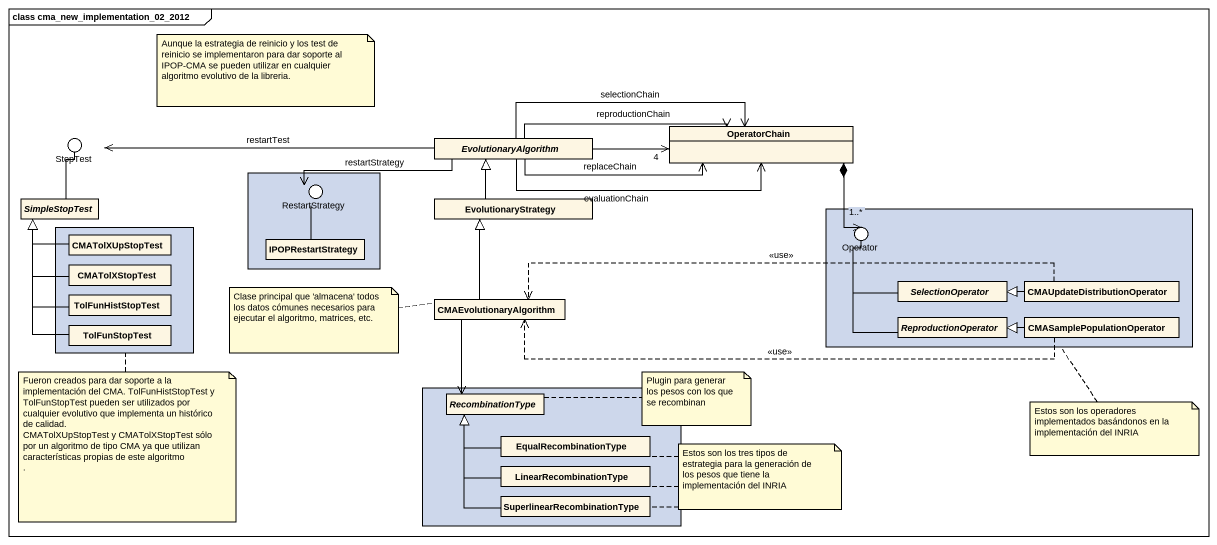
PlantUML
@startuml
mainframe class cma_new_implementation_02_2012
allowmixing
hide circle
hide empty members
() StopTest
abstract class EvolutionaryAlgorithm
class OperatorChain
abstract class SimpleStopTest
rectangle " " as rectangle1 #CDD7EB {
  class IPOPRestartStrategy
}
() RestartStrategy
class EvolutionaryStrategy
rectangle " " as rectangle2 #CDD7EB {
  class CMATolXUpStopTest
  class CMATolXStopTest
  class TolFunHistStopTest
  class TolFunStopTest
}
rectangle " " as rectangle3 #CDD7EB {
  abstract class SelectionOperator
  class "CMAUpdateDistributionOperator" as CMAUpdateDistributionOperato
  abstract class ReproductionOperator
  class CMASamplePopulationOperator
}
() Operator
class CMAEvolutionaryAlgorithm
rectangle " " as rectangle4 #CDD7EB {
  abstract class RecombinationType
  class EqualRecombinationType
  class LinearRecombinationType
  class SuperlinearRecombinationType
}
rectangle1 -up- RestartStrategy
rectangle3 -left- Operator
StopTest <-right- EvolutionaryAlgorithm : restartTest
EvolutionaryAlgorithm -right-> OperatorChain : reproductionChain
EvolutionaryAlgorithm -right-> OperatorChain : evaluationChain
EvolutionaryAlgorithm -right-> OperatorChain : replaceChain
EvolutionaryAlgorithm -right-> OperatorChain : selectionChain
EvolutionaryAlgorithm -right-> OperatorChain
EvolutionaryAlgorithm -right-> "4" OperatorChain
OperatorChain *--> "1..*" Operator
SimpleStopTest -up- StopTest
RestartStrategy <-right- EvolutionaryAlgorithm : restartStrategy
EvolutionaryStrategy -up-|> EvolutionaryAlgorithm
CMATolXUpStopTest -up-|> SimpleStopTest
CMATolXStopTest -up-|> SimpleStopTest
IPOPRestartStrategy -up- RestartStrategy
TolFunHistStopTest -up-|> SimpleStopTest
CMAEvolutionaryAlgorithm -up-|> EvolutionaryStrategy
SelectionOperator -up- Operator
CMAUpdateDistributionOperato .left.> CMAEvolutionaryAlgorithm : <<use>>
CMAUpdateDistributionOperato -left-|> SelectionOperator
TolFunStopTest -up-|> SimpleStopTest
ReproductionOperator -up- Operator
CMASamplePopulationOperator .left.> CMAEvolutionaryAlgorithm : <<use>>
CMASamplePopulationOperator -left-|> ReproductionOperator
RecombinationType <-up- CMAEvolutionaryAlgorithm
EqualRecombinationType -left-|> RecombinationType
LinearRecombinationType -up-|> RecombinationType
SuperlinearRecombinationType -up-|> RecombinationType
note as N1
  Aunque la estrategia de reinicio y los test de reinicio se implementaron para dar soporte al IPOP-CMA se pueden utilizar en cualquier algoritmo evolutivo de la libreria.
end note
note left of CMAEvolutionaryAlgorithm : Clase principal que 'almacena' todos los datos cómunes necesarios para ejecutar el algoritmo, matrices, etc.
note bottom of rectangle2
  Fueron creados para dar soporte a la implementación del CMA. TolFunHistStopTest y TolFunStopTest pueden ser utilizados por cualquier evolutivo que implementa un histórico de calidad.
  CMATolXUpStopTest y CMATolXStopTest sólo por un algoritmo de tipo CMA ya que utilizan características propias de este algoritmo
  .
end note
note right of RecombinationType : Plugin para generar los pesos con los que se recombinan
note bottom of rectangle3 : Estos son los operadores implementados basándonos en la implementación del INRIA
note as N6
  Estos son los tres tipos de estrategia para la generación de los pesos que tiene la implementación del INRIA
end note
N6 .. EqualRecombinationType
N6 .. LinearRecombinationType
N6 .. SuperlinearRecombinationType
@enduml
